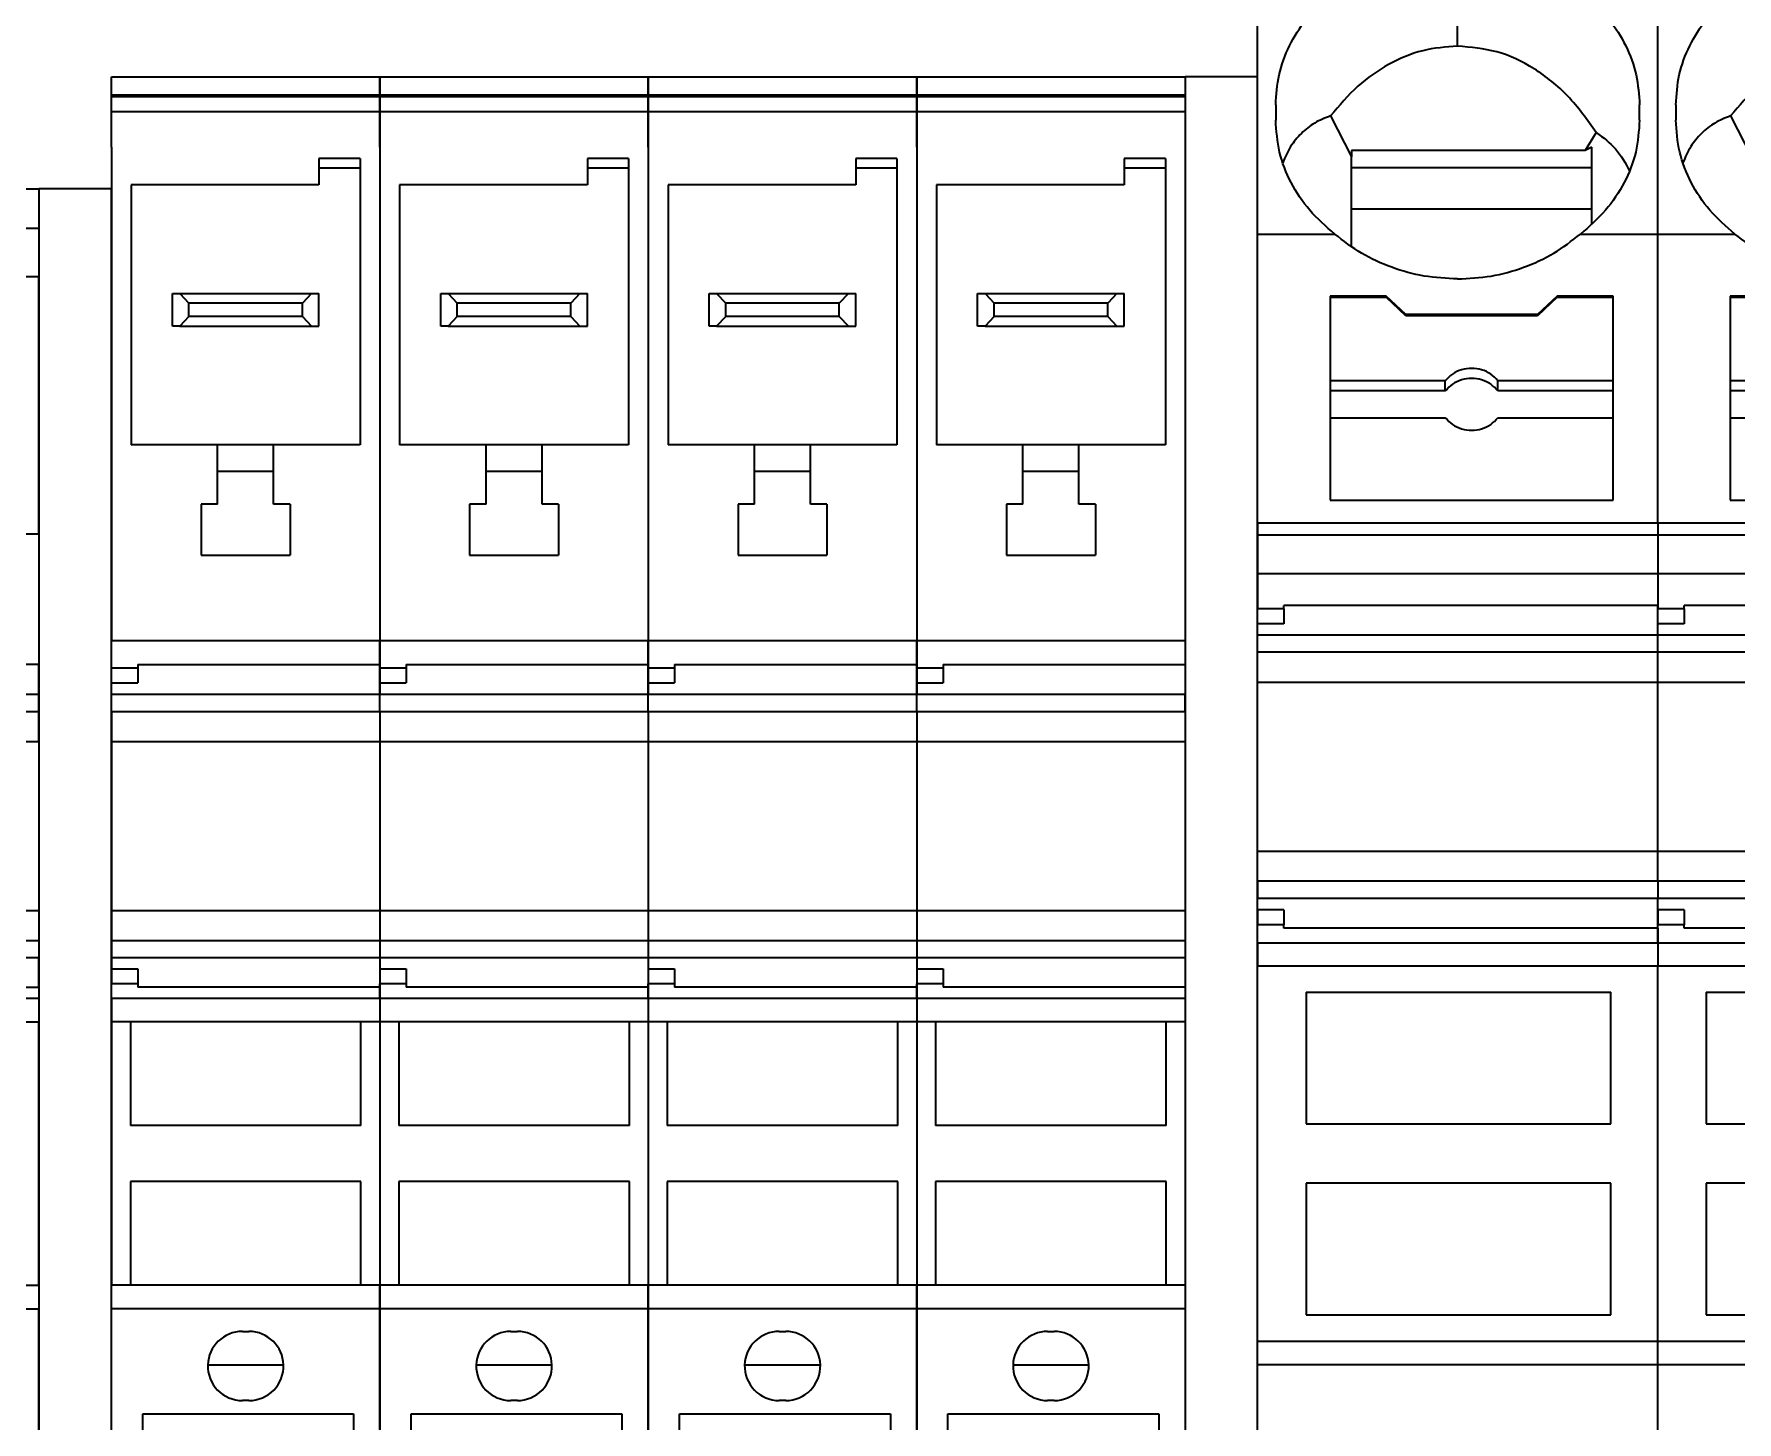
# Model space of a CAD drawing. Header units: millimetres. Extents: x 7 to 587, y 2 to 418.
# Drawn here: x 402.2 to 453.9, y 227.1 to 269.3 of the extents above; entities that cross this region are included whole.
import ezdxf

# ---------------------------------------------------------------- set-up
doc = ezdxf.new("R2010")
doc.units = ezdxf.units.MM
doc.layers.add('GR1_01', color=7, linetype='Continuous')

# ---------------------------------------------------------------- blocks, each defined once
blk = doc.blocks.new('BLKF088')
at = {"layer": 'GR1_01', "color": 3, "linetype": 'Continuous', "lineweight": 35}
for p, q in [((397.15, 263.4), (397.15, 264.6)), ((397.15, 264.6), (402.3, 264.6)), ((402.3, 264.6), (402.3, 263.4)), ((397.15, 263.4), (397.15, 250.049)), ((397.15, 263.4), (402.3, 263.4)), ((402.3, 263.4), (402.3, 261.925)), ((397.75, 261.925), (397.75, 254.125)), ((402.3, 261.925), (397.75, 261.925)), ((402.3, 254.125), (402.3, 261.925)), ((398.845, 258.425), (398.845, 257.625)), ((399.034, 258.425), (398.845, 258.425)), ((399.345, 258.175), (399.034, 258.425)), ((401.056, 258.425), (399.034, 258.425)), ((399.345, 258.175), (399.345, 257.875)), ((400.745, 258.175), (399.345, 258.175)), ((401.056, 258.425), (400.745, 258.175)), ((400.745, 257.875), (400.745, 258.175)), ((401.245, 258.425), (401.056, 258.425)), ((401.245, 257.625), (401.245, 258.425)), ((398.845, 257.625), (399.034, 257.625)), ((399.034, 257.625), (399.345, 257.875)), ((399.034, 257.625), (401.056, 257.625)), ((399.345, 257.875), (400.745, 257.875)), ((400.745, 257.875), (401.056, 257.625)), ((401.056, 257.625), (401.245, 257.625)), ((399.15, 254.125), (397.75, 254.125)), ((399.15, 253.325), (399.15, 254.125)), ((400.85, 253.325), (400.85, 254.125)), ((400.85, 254.125), (402.3, 254.125)), ((402.3, 254.125), (402.3, 250.15)), ((399.15, 252.325), (399.15, 253.325)), ((399.15, 253.325), (400.85, 253.325)), ((400.85, 252.325), (400.85, 253.325)), ((398.65, 250.775), (398.65, 252.325)), ((399.15, 252.325), (398.65, 252.325)), ((401.35, 252.325), (400.85, 252.325)), ((401.35, 252.325), (401.35, 250.775)), ((401.35, 250.775), (398.65, 250.775)), ((397.15, 250.049), (397.95, 250.049)), ((397.15, 249.593), (397.15, 250.049)), ((397.95, 250.15), (397.95, 250.049)), ((402.3, 250.15), (397.95, 250.15)), ((397.95, 250.049), (397.95, 249.593)), ((402.3, 249.24), (402.3, 250.15)), ((397.15, 249.593), (397.95, 249.593)), ((397.15, 249.24), (397.15, 249.593)), ((397.15, 248.728), (397.15, 249.24)), ((402.3, 249.24), (397.15, 249.24)), ((402.3, 248.728), (402.3, 249.24)), ((397.15, 247.816), (397.15, 248.728)), ((397.15, 248.728), (402.3, 248.728)), ((402.3, 247.816), (402.3, 248.728)), ((397.15, 247.816), (397.15, 242.684)), ((397.15, 247.816), (402.3, 247.816)), ((402.3, 247.816), (402.3, 242.684)), ((397.15, 242.684), (397.15, 242.075)), ((397.15, 242.684), (402.3, 242.684)), ((402.3, 242.684), (402.3, 241.772)), ((397.15, 242.075), (397.15, 241.772)), ((397.15, 241.772), (397.15, 241.26)), ((397.15, 241.772), (402.3, 241.772)), ((402.3, 241.772), (402.3, 241.26)), ((397.15, 240.907), (397.15, 241.26)), ((397.15, 241.26), (402.3, 241.26)), ((402.3, 240.35), (402.3, 241.26)), ((397.15, 240.907), (397.15, 240.451)), ((397.15, 240.907), (397.95, 240.907)), ((397.15, 240.451), (397.95, 240.451)), ((397.15, 240.451), (397.15, 240.018)), ((397.95, 240.907), (397.95, 240.451)), ((397.95, 240.451), (397.95, 240.35)), ((397.15, 240.018), (402.3, 240.018)), ((397.15, 240.018), (397.15, 239.3)), ((397.95, 240.35), (402.3, 240.35)), ((402.3, 240.35), (402.3, 240.018)), ((402.3, 240.018), (402.3, 239.3)), ((397.15, 231.3), (397.15, 239.3)), ((397.15, 239.3), (397.8, 239.3)), ((397.8, 239.3), (397.8, 236.15)), ((397.8, 239.3), (401.725, 239.3)), ((401.725, 236.15), (401.725, 239.3)), ((401.725, 239.3), (402.3, 239.3)), ((402.3, 231.3), (402.3, 239.3)), ((397.8, 236.15), (401.725, 236.15)), ((397.8, 234.45), (397.8, 231.3)), ((401.725, 234.45), (397.8, 234.45)), ((401.725, 231.3), (401.725, 234.45)), ((397.15, 231.3), (397.8, 231.3)), ((397.15, 231.3), (397.15, 230.582)), ((397.8, 231.3), (401.725, 231.3)), ((401.725, 231.3), (402.3, 231.3)), ((402.3, 231.3), (402.3, 230.582)), ((397.15, 205.456), (397.15, 230.582)), ((397.15, 230.582), (402.3, 230.582)), ((402.3, 222.9), (402.3, 230.582)), ((398.413, 229.48), (401.187, 229.48)), ((398.8, 228.65), (397.9, 228.65)), ((397.9, 228.65), (397.9, 227.05)), ((399.2, 228.25), (398.8, 228.65)), ((400.8, 228.65), (400.4, 228.25)), ((401.7, 228.65), (400.8, 228.65)), ((401.7, 227.05), (401.7, 228.65)), ((400.4, 228.25), (399.2, 228.25)), ((397.9, 227.05), (398.883, 227.05)), ((397.9, 227.05), (397.9, 226.25)), ((400.717, 227.05), (401.7, 227.05)), ((401.7, 226.25), (401.7, 227.05)), ((398.883, 226.25), (397.9, 226.25)), ((397.9, 226.25), (397.9, 224.85)), ((401.7, 226.25), (400.717, 226.25)), ((401.7, 224.85), (401.7, 226.25)), ((397.9, 224.85), (401.7, 224.85)), ((402.082, 222.9), (402.3, 222.9)), ((402.3, 222.9), (402.3, 221.9)), ((397.5, 221.3), (397.5, 221.9)), ((398.3, 221.9), (397.5, 221.9)), ((398.3, 222), (398.3, 221.9)), ((398.3, 220.55), (398.3, 221.9)), ((401.3, 222), (401.3, 221.9)), ((401.3, 221.9), (402.3, 221.9)), ((401.3, 220.55), (401.3, 221.9)), ((402.3, 221.3), (402.3, 221.9)), ((402.3, 220.3), (402.3, 221.3)), ((398.3, 220.55), (401.3, 220.55)), ((398.3, 220.3), (398.3, 220.55)), ((398.3, 220.3), (401.3, 220.3)), ((398.3, 220.15), (398.3, 220.3)), ((401.3, 220.3), (401.3, 220.55)), ((401.3, 220.15), (401.3, 220.3)), ((402.082, 220.3), (402.3, 220.3)), ((402.3, 212.7), (402.3, 220.3)), ((398.3, 219.7), (398.3, 220.15)), ((398.3, 220.15), (401.3, 220.15)), ((401.3, 219.9), (401.3, 220.15)), ((401.3, 219.9), (401.597, 219.603)), ((398.203, 219.603), (398.3, 219.7)), ((398.8, 218.45), (397.9, 218.45)), ((397.9, 218.45), (397.9, 216.85)), ((399.2, 218.05), (398.8, 218.45)), ((400.8, 218.45), (400.4, 218.05)), ((401.7, 218.45), (400.8, 218.45)), ((401.7, 216.85), (401.7, 218.45)), ((400.4, 218.05), (399.2, 218.05)), ((397.9, 216.85), (397.9, 216.05)), ((397.9, 216.85), (398.883, 216.85)), ((400.717, 216.85), (401.7, 216.85)), ((401.7, 216.05), (401.7, 216.85)), ((397.9, 216.05), (397.9, 214.65)), ((398.883, 216.05), (397.9, 216.05)), ((401.7, 216.05), (400.717, 216.05)), ((401.7, 214.65), (401.7, 216.05)), ((397.9, 214.65), (401.7, 214.65)), ((402.082, 212.7), (402.3, 212.7)), ((402.3, 212.7), (402.3, 211.7)), ((398.3, 211.7), (397.5, 211.7)), ((397.5, 211.1), (397.5, 211.7)), ((398.3, 211.8), (398.3, 211.7)), ((398.3, 210.35), (398.3, 211.7)), ((401.3, 211.8), (401.3, 211.7)), ((401.3, 211.7), (402.3, 211.7)), ((401.3, 210.35), (401.3, 211.7)), ((402.3, 211.1), (402.3, 211.7)), ((402.3, 210.1), (402.3, 211.1)), ((398.3, 210.1), (398.3, 210.35)), ((398.3, 210.35), (401.3, 210.35)), ((398.3, 210.1), (401.3, 210.1)), ((398.3, 209.95), (398.3, 210.1)), ((398.3, 209.95), (401.3, 209.95)), ((398.3, 209.5), (398.3, 209.95)), ((401.3, 210.1), (401.3, 210.35)), ((401.3, 209.95), (401.3, 210.1)), ((401.3, 209.7), (401.3, 209.95)), ((402.3, 210.1), (402.082, 210.1)), ((402.3, 208.3), (402.3, 210.1)), ((398.203, 209.403), (398.3, 209.5)), ((401.3, 209.7), (401.597, 209.403)), ((402.3, 208.3), (402.3, 205.456)), ((397.15, 205.287), (397.15, 205.456)), ((397.15, 205.456), (402.3, 205.456)), ((397.15, 205.287), (402.3, 205.287)), ((397.15, 204.748), (397.15, 205.287)), ((402.3, 205.287), (402.3, 205.456)), ((402.3, 204.748), (402.3, 205.287)), ((397.15, 204.2), (397.15, 204.748)), ((397.15, 204.748), (402.3, 204.748)), ((402.3, 204.2), (402.3, 204.748)), ((397.15, 204.2), (402.3, 204.2))]:
    blk.add_line(p, q, dxfattribs=at)
for centre, radius, start, end in [((398.75, 229.85), 0.5, 95.4406, 224.9997), ((400.85, 229.85), 0.5, 315, 84.5597), ((399.8, 226.65), 1, 23.5782, 156.4218), ((399.8, 226.65), 1, 203.5782, 336.4218), ((399.9, 221.9), 2.4, 24.6243, 180), ((399.3, 222), 1, 90, 180), ((400.3, 222), 1, 0, 90), ((399.9, 221.9), 2.4, 0, 24.6243), ((399.9, 221.3), 2.4, 180, 202.5819), ((399.9, 221.3), 2.4, 335.3757, 0), ((399.9, 221.3), 2.4, 202.5819, 225), ((399.9, 221.3), 2.4, 315, 335.3757), ((399.9, 221.3), 2.4, 225, 315), ((399.8, 216.45), 1, 23.5782, 156.4218), ((399.8, 216.45), 1, 203.5782, 336.4218), ((399.9, 211.7), 2.4, 24.6243, 180), ((399.3, 211.8), 1, 90, 180), ((400.3, 211.8), 1, 0, 90), ((399.9, 211.7), 2.4, 0, 24.6243), ((399.9, 211.1), 2.4, 180, 225), ((399.9, 211.1), 2.4, 335.3757, 0), ((399.9, 211.1), 2.4, 315, 335.3757), ((399.9, 211.1), 2.4, 225, 315)]:
    blk.add_arc(centre, radius, start, end, dxfattribs=at)
for points in [[(399.8, 230.452), (399.709, 230.444), (399.526, 230.426), (399.251, 230.4), (398.977, 230.374), (398.794, 230.356), (398.703, 230.348)], [(400.897, 230.348), (400.806, 230.356), (400.623, 230.374), (400.349, 230.4), (400.074, 230.426), (399.891, 230.444), (399.8, 230.452)], [(401.204, 229.496), (401.201, 229.494), (401.195, 229.488), (401.19, 229.483), (401.187, 229.48)], [(400.257, 228.55), (400.181, 228.55), (400.029, 228.55), (399.8, 228.55), (399.571, 228.55), (399.419, 228.55), (399.343, 228.55)]]:
    blk.add_open_spline(points, degree=3, dxfattribs=at)
for points, knots in [([(398.396, 229.496), (398.399, 229.494), (398.405, 229.488), (398.41, 229.483), (398.413, 229.48)], [0, 0, 0, 0, 0.01158126, 0.02316252, 0.02316252, 0.02316252, 0.02316252]), ([(398.413, 229.48), (398.489, 229.404), (398.641, 229.252), (398.872, 229.02), (399.106, 228.787), (399.264, 228.629), (399.343, 228.55)], [0, 0, 0, 0, 0.323038, 0.646076, 0.980696, 1.315315, 1.315315, 1.315315, 1.315315]), ([(401.187, 229.48), (401.111, 229.404), (400.959, 229.252), (400.728, 229.02), (400.494, 228.787), (400.336, 228.629), (400.257, 228.55)], [0, 0, 0, 0, 0.323038, 0.646076, 0.980696, 1.315315, 1.315315, 1.315315, 1.315315]), ([(399.3, 223), (399.34, 223), (399.415, 223), (399.53, 223), (399.649, 223), (399.779, 223), (399.913, 223), (400.047, 223), (400.176, 223), (400.259, 223), (400.3, 223)], [0, 0, 0, 0, 0.120263, 0.223255, 0.346586, 0.477449, 0.613456, 0.74891, 0.878338, 1, 1, 1, 1]), ([(399.3, 212.8), (399.342, 212.8), (399.417, 212.8), (399.532, 212.8), (399.649, 212.8), (399.779, 212.8), (399.913, 212.8), (400.047, 212.8), (400.176, 212.8), (400.259, 212.8), (400.3, 212.8)], [0, 0, 0, 0, 0.127458, 0.223255, 0.346586, 0.477449, 0.613456, 0.74891, 0.878338, 1, 1, 1, 1])]:
    blk.add_open_spline(points, degree=3, knots=knots, dxfattribs=at)
blk = doc.blocks.new('BLKF087')
at = {"layer": 'GR1_01', "color": 3, "linetype": 'Continuous', "lineweight": 35}
blk.add_blockref('BLKF088', (0, 0), dxfattribs=at)
blk = doc.blocks.new('BLKF093')
at = {"layer": 'GR1_01', "color": 3, "linetype": 'Continuous', "lineweight": 35}
for p, q in [((404.5, 264.6), (402.3, 264.6)), ((402.3, 264.6), (402.3, 204.2)), ((404.5, 204.2), (404.5, 264.6))]:
    blk.add_line(p, q, dxfattribs=at)
blk = doc.blocks.new('BLKF118')
at = {"layer": 'GR1_01', "color": 3, "linetype": 'Continuous', "lineweight": 35}
for p, q in [((439.3, 268), (437.1, 268)), ((437.1, 268), (437.1, 210.275)), ((439.3, 210.275), (439.3, 268))]:
    blk.add_line(p, q, dxfattribs=at)
blk = doc.blocks.new('BLKF148')
at = {"layer": 'GR1_01', "color": 3, "linetype": 'Continuous', "lineweight": 35}
for p, q in [((428.95, 267.458), (428.95, 268)), ((428.95, 268), (437.1, 268)), ((437.1, 268), (437.1, 267.458)), ((428.95, 267.455), (428.95, 267.458)), ((428.95, 267.458), (437.1, 267.458)), ((428.95, 267.455), (437.1, 267.455)), ((428.95, 267.447), (428.95, 267.455)), ((428.95, 267.405), (428.95, 267.447)), ((428.95, 266.948), (428.95, 267.405)), ((428.95, 267.405), (437.1, 267.405)), ((437.1, 267.458), (437.1, 267.455)), ((437.1, 267.455), (437.1, 267.405)), ((437.1, 267.405), (437.1, 266.948)), ((428.95, 266.125), (428.95, 266.948)), ((428.95, 266.948), (437.1, 266.948)), ((437.1, 266.948), (437.1, 250.875)), ((428.95, 265.864), (428.95, 266.125)), ((428.95, 265.864), (428.95, 257.5)), ((436.5, 265.525), (435.25, 265.525)), ((435.25, 265.525), (435.25, 265.225)), ((436.5, 265.525), (436.5, 265.225)), ((436.5, 265.225), (435.25, 265.225)), ((435.25, 265.225), (435.25, 264.725)), ((436.5, 265.225), (436.5, 256.825)), ((435.25, 264.725), (429.55, 264.725)), ((429.55, 264.725), (429.55, 256.825)), ((430.8, 261.425), (431.025, 261.425)), ((430.8, 260.425), (430.8, 261.425)), ((431.025, 261.425), (435.025, 261.425)), ((431.025, 261.425), (431.3, 261.125)), ((431.3, 260.725), (431.3, 261.125)), ((434.75, 261.125), (431.3, 261.125)), ((435.025, 261.425), (434.75, 261.125)), ((434.75, 260.725), (434.75, 261.125)), ((435.025, 261.425), (435.25, 261.425)), ((435.25, 260.425), (435.25, 261.425)), ((431.3, 260.725), (431.025, 260.425)), ((434.75, 260.725), (431.3, 260.725)), ((434.75, 260.725), (435.025, 260.425)), ((431.025, 260.425), (430.8, 260.425)), ((431.025, 260.425), (435.025, 260.425)), ((435.025, 260.425), (435.25, 260.425)), ((428.95, 257.5), (428.95, 256.2)), ((432.175, 256.825), (429.55, 256.825)), ((432.175, 256.025), (432.175, 256.825)), ((433.875, 256.825), (432.175, 256.825)), ((433.875, 256.025), (433.875, 256.825)), ((436.5, 256.825), (433.875, 256.825)), ((428.95, 256.2), (428.95, 250.875)), ((432.175, 256.025), (433.875, 256.025)), ((432.175, 255.025), (432.175, 256.025)), ((433.875, 255.025), (433.875, 256.025)), ((432.175, 255.025), (431.675, 255.025)), ((431.675, 255.025), (431.675, 253.475)), ((434.375, 255.025), (433.875, 255.025)), ((434.375, 255.025), (434.375, 253.475)), ((431.675, 253.475), (434.375, 253.475)), ((428.95, 250.049), (428.95, 250.875)), ((437.1, 250.875), (428.95, 250.875)), ((437.1, 250.875), (437.1, 250.15)), ((428.95, 250.049), (429.75, 250.049)), ((428.95, 249.593), (428.95, 250.049)), ((429.75, 250.15), (429.75, 250.049)), ((429.75, 250.15), (437.1, 250.15)), ((429.75, 250.049), (429.75, 249.593)), ((437.1, 250.15), (437.1, 249.24)), ((428.95, 249.24), (428.95, 249.593)), ((428.95, 249.593), (429.75, 249.593)), ((428.95, 248.728), (428.95, 249.24)), ((437.1, 249.24), (428.95, 249.24)), ((437.1, 248.728), (437.1, 249.24)), ((428.95, 248.728), (428.95, 247.816)), ((428.95, 248.728), (437.1, 248.728)), ((437.1, 248.728), (437.1, 247.816)), ((428.95, 247.816), (428.95, 242.684)), ((428.95, 247.816), (437.1, 247.816)), ((437.1, 247.816), (437.1, 242.684)), ((428.95, 242.684), (428.95, 242.075)), ((428.95, 242.684), (437.1, 242.684)), ((437.1, 242.684), (437.1, 241.772)), ((428.95, 242.075), (428.95, 241.772)), ((428.95, 241.772), (428.95, 241.26)), ((428.95, 241.772), (437.1, 241.772)), ((437.1, 241.772), (437.1, 241.26)), ((428.95, 241.26), (428.95, 240.907)), ((428.95, 241.26), (437.1, 241.26)), ((437.1, 241.26), (437.1, 240.35)), ((428.95, 240.907), (429.75, 240.907)), ((428.95, 240.907), (428.95, 240.451)), ((429.75, 240.451), (428.95, 240.451)), ((428.95, 240.018), (428.95, 240.451)), ((429.75, 240.907), (429.75, 240.451)), ((429.75, 240.451), (429.75, 240.35)), ((428.95, 240.018), (437.1, 240.018)), ((428.95, 240.018), (428.95, 239.3)), ((437.1, 240.35), (429.75, 240.35)), ((437.1, 240.35), (437.1, 240.018)), ((437.1, 240.018), (437.1, 239.3)), ((429.525, 239.3), (428.95, 239.3)), ((428.95, 239.3), (428.95, 231.3)), ((436.525, 239.3), (429.525, 239.3)), ((429.525, 239.3), (429.525, 236.15)), ((436.525, 236.15), (436.525, 239.3)), ((437.1, 239.3), (436.525, 239.3)), ((437.1, 239.3), (437.1, 231.3)), ((436.525, 236.15), (429.525, 236.15)), ((436.525, 234.45), (429.525, 234.45)), ((429.525, 234.45), (429.525, 231.3)), ((436.525, 231.3), (436.525, 234.45)), ((429.525, 231.3), (428.95, 231.3)), ((428.95, 230.582), (428.95, 231.3)), ((436.525, 231.3), (429.525, 231.3)), ((437.1, 231.3), (436.525, 231.3)), ((437.1, 231.3), (437.1, 230.582)), ((437.1, 230.582), (428.95, 230.582)), ((428.95, 225.952), (428.95, 230.582)), ((437.1, 230.582), (437.1, 225.952)), ((432.925, 229.9), (433.125, 229.9)), ((431.875, 228.881), (434.175, 228.881)), ((433.125, 227.8), (432.925, 227.8)), ((429.9, 227.4), (436.3, 227.4)), ((429.9, 225.2), (429.9, 227.4)), ((436.3, 227.4), (436.3, 225.2))]:
    blk.add_line(p, q, dxfattribs=at)
for centre, start, end in [((432.925, 228.85), 90, 178.284), ((433.125, 228.85), 1.716, 90), ((432.925, 228.85), 178.284, 270), ((433.125, 228.85), 270, 1.716)]:
    blk.add_arc(centre, 1.05, start, end, dxfattribs=at)
blk = doc.blocks.new('BLKF149')
at = {"layer": 'GR1_01', "color": 3, "linetype": 'Continuous', "lineweight": 35}
for p, q in [((420.8, 267.458), (420.8, 268)), ((420.8, 268), (428.95, 268)), ((428.95, 268), (428.95, 267.458)), ((420.8, 267.455), (420.8, 267.458)), ((420.8, 267.458), (428.95, 267.458)), ((420.8, 267.455), (428.95, 267.455)), ((420.8, 267.447), (420.8, 267.455)), ((420.8, 267.405), (420.8, 267.447)), ((420.8, 266.948), (420.8, 267.405)), ((420.8, 267.405), (428.95, 267.405)), ((428.95, 267.458), (428.95, 267.455)), ((428.95, 267.455), (428.95, 267.405)), ((428.95, 267.405), (428.95, 266.948)), ((420.8, 266.125), (420.8, 266.948)), ((420.8, 266.948), (428.95, 266.948)), ((428.95, 266.948), (428.95, 250.875)), ((420.8, 265.864), (420.8, 266.125)), ((420.8, 265.864), (420.8, 257.5)), ((428.35, 265.525), (427.1, 265.525)), ((427.1, 265.525), (427.1, 265.225)), ((428.35, 265.525), (428.35, 265.225)), ((428.35, 265.225), (427.1, 265.225)), ((427.1, 265.225), (427.1, 264.725)), ((428.35, 265.225), (428.35, 256.825)), ((427.1, 264.725), (421.4, 264.725)), ((421.4, 264.725), (421.4, 256.825)), ((422.65, 261.425), (422.875, 261.425)), ((422.65, 260.425), (422.65, 261.425)), ((422.875, 261.425), (426.875, 261.425)), ((422.875, 261.425), (423.15, 261.125)), ((423.15, 260.725), (423.15, 261.125)), ((426.6, 261.125), (423.15, 261.125)), ((426.875, 261.425), (426.6, 261.125)), ((426.6, 260.725), (426.6, 261.125)), ((426.875, 261.425), (427.1, 261.425)), ((427.1, 260.425), (427.1, 261.425)), ((423.15, 260.725), (422.875, 260.425)), ((426.6, 260.725), (423.15, 260.725)), ((426.6, 260.725), (426.875, 260.425)), ((422.875, 260.425), (422.65, 260.425)), ((422.875, 260.425), (426.875, 260.425)), ((426.875, 260.425), (427.1, 260.425)), ((420.8, 257.5), (420.8, 256.2)), ((424.025, 256.825), (421.4, 256.825)), ((424.025, 256.025), (424.025, 256.825)), ((425.725, 256.825), (424.025, 256.825)), ((425.725, 256.025), (425.725, 256.825)), ((428.35, 256.825), (425.725, 256.825)), ((420.8, 256.2), (420.8, 250.875)), ((424.025, 256.025), (425.725, 256.025)), ((424.025, 255.025), (424.025, 256.025)), ((425.725, 255.025), (425.725, 256.025)), ((424.025, 255.025), (423.525, 255.025)), ((423.525, 255.025), (423.525, 253.475)), ((426.225, 255.025), (425.725, 255.025)), ((426.225, 255.025), (426.225, 253.475)), ((423.525, 253.475), (426.225, 253.475)), ((420.8, 250.049), (420.8, 250.875)), ((428.95, 250.875), (420.8, 250.875)), ((428.95, 250.875), (428.95, 250.15)), ((420.8, 250.049), (421.6, 250.049)), ((420.8, 249.593), (420.8, 250.049)), ((421.6, 250.15), (421.6, 250.049)), ((421.6, 250.15), (428.95, 250.15)), ((421.6, 250.049), (421.6, 249.593)), ((428.95, 250.15), (428.95, 249.24)), ((420.8, 249.24), (420.8, 249.593)), ((420.8, 249.593), (421.6, 249.593)), ((420.8, 248.728), (420.8, 249.24)), ((428.95, 249.24), (420.8, 249.24)), ((428.95, 248.728), (428.95, 249.24)), ((420.8, 248.728), (420.8, 247.816)), ((420.8, 248.728), (428.95, 248.728)), ((428.95, 248.728), (428.95, 247.816)), ((420.8, 247.816), (420.8, 242.684)), ((420.8, 247.816), (428.95, 247.816)), ((428.95, 247.816), (428.95, 242.684)), ((420.8, 242.684), (420.8, 242.075)), ((420.8, 242.684), (428.95, 242.684)), ((428.95, 242.684), (428.95, 241.772)), ((420.8, 242.075), (420.8, 241.772)), ((420.8, 241.772), (420.8, 241.26)), ((420.8, 241.772), (428.95, 241.772)), ((428.95, 241.772), (428.95, 241.26)), ((420.8, 241.26), (420.8, 240.907)), ((420.8, 241.26), (428.95, 241.26)), ((428.95, 241.26), (428.95, 240.35)), ((420.8, 240.907), (421.6, 240.907)), ((420.8, 240.907), (420.8, 240.451)), ((421.6, 240.451), (420.8, 240.451)), ((420.8, 240.018), (420.8, 240.451)), ((421.6, 240.907), (421.6, 240.451)), ((421.6, 240.451), (421.6, 240.35)), ((420.8, 240.018), (428.95, 240.018)), ((420.8, 240.018), (420.8, 239.3)), ((428.95, 240.35), (421.6, 240.35)), ((428.95, 240.35), (428.95, 240.018)), ((428.95, 240.018), (428.95, 239.3)), ((421.375, 239.3), (420.8, 239.3)), ((420.8, 239.3), (420.8, 231.3)), ((428.375, 239.3), (421.375, 239.3)), ((421.375, 239.3), (421.375, 236.15)), ((428.375, 236.15), (428.375, 239.3)), ((428.95, 239.3), (428.375, 239.3)), ((428.95, 239.3), (428.95, 231.3)), ((428.375, 236.15), (421.375, 236.15)), ((428.375, 234.45), (421.375, 234.45)), ((421.375, 234.45), (421.375, 231.3)), ((428.375, 231.3), (428.375, 234.45)), ((421.375, 231.3), (420.8, 231.3)), ((420.8, 230.582), (420.8, 231.3)), ((428.375, 231.3), (421.375, 231.3)), ((428.95, 231.3), (428.375, 231.3)), ((428.95, 231.3), (428.95, 230.582)), ((428.95, 230.582), (420.8, 230.582)), ((420.8, 225.952), (420.8, 230.582)), ((428.95, 230.582), (428.95, 225.952)), ((424.775, 229.9), (424.975, 229.9)), ((423.725, 228.881), (426.025, 228.881)), ((424.975, 227.8), (424.775, 227.8)), ((421.75, 227.4), (428.15, 227.4)), ((421.75, 225.2), (421.75, 227.4)), ((428.15, 227.4), (428.15, 225.2))]:
    blk.add_line(p, q, dxfattribs=at)
for centre, start, end in [((424.775, 228.85), 90, 178.284), ((424.975, 228.85), 1.716, 90), ((424.775, 228.85), 178.284, 270), ((424.975, 228.85), 270, 1.716)]:
    blk.add_arc(centre, 1.05, start, end, dxfattribs=at)
blk = doc.blocks.new('BLKF150')
at = {"layer": 'GR1_01', "color": 3, "linetype": 'Continuous', "lineweight": 35}
for p, q in [((412.65, 267.458), (412.65, 268)), ((412.65, 268), (420.8, 268)), ((420.8, 268), (420.8, 267.458)), ((412.65, 267.455), (412.65, 267.458)), ((412.65, 267.458), (420.8, 267.458)), ((412.65, 267.455), (420.8, 267.455)), ((412.65, 267.447), (412.65, 267.455)), ((412.65, 267.405), (412.65, 267.447)), ((412.65, 266.948), (412.65, 267.405)), ((412.65, 267.405), (420.8, 267.405)), ((420.8, 267.458), (420.8, 267.455)), ((420.8, 267.455), (420.8, 267.405)), ((420.8, 267.405), (420.8, 266.948)), ((412.65, 266.125), (412.65, 266.948)), ((412.65, 266.948), (420.8, 266.948)), ((420.8, 266.948), (420.8, 250.875)), ((412.65, 265.864), (412.65, 266.125)), ((412.65, 265.864), (412.65, 257.5)), ((420.2, 265.525), (418.95, 265.525)), ((418.95, 265.525), (418.95, 265.225)), ((420.2, 265.525), (420.2, 265.225)), ((420.2, 265.225), (418.95, 265.225)), ((418.95, 265.225), (418.95, 264.725)), ((420.2, 265.225), (420.2, 256.825)), ((418.95, 264.725), (413.25, 264.725)), ((413.25, 264.725), (413.25, 256.825)), ((414.5, 261.425), (414.725, 261.425)), ((414.5, 260.425), (414.5, 261.425)), ((414.725, 261.425), (418.725, 261.425)), ((414.725, 261.425), (415, 261.125)), ((415, 260.725), (415, 261.125)), ((418.45, 261.125), (415, 261.125)), ((418.725, 261.425), (418.45, 261.125)), ((418.45, 260.725), (418.45, 261.125)), ((418.725, 261.425), (418.95, 261.425)), ((418.95, 260.425), (418.95, 261.425)), ((415, 260.725), (414.725, 260.425)), ((418.45, 260.725), (415, 260.725)), ((418.45, 260.725), (418.725, 260.425)), ((414.725, 260.425), (414.5, 260.425)), ((414.725, 260.425), (418.725, 260.425)), ((418.725, 260.425), (418.95, 260.425)), ((412.65, 257.5), (412.65, 256.2)), ((415.875, 256.825), (413.25, 256.825)), ((415.875, 256.025), (415.875, 256.825)), ((417.575, 256.825), (415.875, 256.825)), ((417.575, 256.025), (417.575, 256.825)), ((420.2, 256.825), (417.575, 256.825)), ((412.65, 256.2), (412.65, 250.875)), ((415.875, 256.025), (417.575, 256.025)), ((415.875, 255.025), (415.875, 256.025)), ((417.575, 255.025), (417.575, 256.025)), ((415.875, 255.025), (415.375, 255.025)), ((415.375, 255.025), (415.375, 253.475)), ((418.075, 255.025), (417.575, 255.025)), ((418.075, 255.025), (418.075, 253.475)), ((415.375, 253.475), (418.075, 253.475)), ((412.65, 250.049), (412.65, 250.875)), ((420.8, 250.875), (412.65, 250.875)), ((420.8, 250.875), (420.8, 250.15)), ((412.65, 250.049), (413.45, 250.049)), ((412.65, 249.593), (412.65, 250.049)), ((413.45, 250.15), (413.45, 250.049)), ((413.45, 250.15), (420.8, 250.15)), ((413.45, 250.049), (413.45, 249.593)), ((420.8, 250.15), (420.8, 249.24)), ((412.65, 249.24), (412.65, 249.593)), ((412.65, 249.593), (413.45, 249.593)), ((412.65, 248.728), (412.65, 249.24)), ((420.8, 249.24), (412.65, 249.24)), ((420.8, 248.728), (420.8, 249.24)), ((412.65, 248.728), (412.65, 247.816)), ((412.65, 248.728), (420.8, 248.728)), ((420.8, 248.728), (420.8, 247.816)), ((412.65, 247.816), (412.65, 242.684)), ((412.65, 247.816), (420.8, 247.816)), ((420.8, 247.816), (420.8, 242.684)), ((412.65, 242.684), (412.65, 242.075)), ((412.65, 242.684), (420.8, 242.684)), ((420.8, 242.684), (420.8, 241.772)), ((412.65, 242.075), (412.65, 241.772)), ((412.65, 241.772), (412.65, 241.26)), ((412.65, 241.772), (420.8, 241.772)), ((420.8, 241.772), (420.8, 241.26)), ((412.65, 241.26), (412.65, 240.907)), ((412.65, 241.26), (420.8, 241.26)), ((420.8, 241.26), (420.8, 240.35)), ((412.65, 240.907), (413.45, 240.907)), ((412.65, 240.907), (412.65, 240.451)), ((413.45, 240.451), (412.65, 240.451)), ((412.65, 240.018), (412.65, 240.451)), ((413.45, 240.907), (413.45, 240.451)), ((413.45, 240.451), (413.45, 240.35)), ((412.65, 240.018), (420.8, 240.018)), ((412.65, 240.018), (412.65, 239.3)), ((420.8, 240.35), (413.45, 240.35)), ((420.8, 240.35), (420.8, 240.018)), ((420.8, 240.018), (420.8, 239.3)), ((413.225, 239.3), (412.65, 239.3)), ((412.65, 239.3), (412.65, 231.3)), ((420.225, 239.3), (413.225, 239.3)), ((413.225, 239.3), (413.225, 236.15)), ((420.225, 236.15), (420.225, 239.3)), ((420.8, 239.3), (420.225, 239.3)), ((420.8, 239.3), (420.8, 231.3)), ((420.225, 236.15), (413.225, 236.15)), ((420.225, 234.45), (413.225, 234.45)), ((413.225, 234.45), (413.225, 231.3)), ((420.225, 231.3), (420.225, 234.45)), ((413.225, 231.3), (412.65, 231.3)), ((412.65, 230.582), (412.65, 231.3)), ((420.225, 231.3), (413.225, 231.3)), ((420.8, 231.3), (420.225, 231.3)), ((420.8, 231.3), (420.8, 230.582)), ((420.8, 230.582), (412.65, 230.582)), ((412.65, 225.952), (412.65, 230.582)), ((420.8, 230.582), (420.8, 225.952)), ((416.625, 229.9), (416.825, 229.9)), ((415.575, 228.881), (417.875, 228.881)), ((416.825, 227.8), (416.625, 227.8)), ((413.6, 227.4), (420, 227.4)), ((413.6, 225.2), (413.6, 227.4)), ((420, 227.4), (420, 225.2))]:
    blk.add_line(p, q, dxfattribs=at)
for centre, start, end in [((416.625, 228.85), 90, 178.284), ((416.825, 228.85), 1.716, 90), ((416.625, 228.85), 178.284, 270), ((416.825, 228.85), 270, 1.716)]:
    blk.add_arc(centre, 1.05, start, end, dxfattribs=at)
blk = doc.blocks.new('BLKF151')
at = {"layer": 'GR1_01', "color": 3, "linetype": 'Continuous', "lineweight": 35}
for p, q in [((404.5, 267.458), (404.5, 268)), ((404.5, 268), (412.65, 268)), ((412.65, 268), (412.65, 267.458)), ((404.5, 267.455), (404.5, 267.458)), ((404.5, 267.458), (412.65, 267.458)), ((404.5, 267.455), (412.65, 267.455)), ((404.5, 267.447), (404.5, 267.455)), ((404.5, 267.405), (404.5, 267.447)), ((404.5, 266.948), (404.5, 267.405)), ((404.5, 267.405), (412.65, 267.405)), ((412.65, 267.458), (412.65, 267.455)), ((412.65, 267.455), (412.65, 267.405)), ((412.65, 267.405), (412.65, 266.948)), ((404.5, 266.125), (404.5, 266.948)), ((404.5, 266.948), (412.65, 266.948)), ((412.65, 266.948), (412.65, 250.875)), ((404.5, 265.864), (404.5, 266.125)), ((404.5, 265.864), (404.5, 257.5)), ((412.05, 265.525), (410.8, 265.525)), ((410.8, 265.525), (410.8, 265.225)), ((412.05, 265.525), (412.05, 265.225)), ((412.05, 265.225), (410.8, 265.225)), ((410.8, 265.225), (410.8, 264.725)), ((412.05, 265.225), (412.05, 256.825)), ((410.8, 264.725), (405.1, 264.725)), ((405.1, 264.725), (405.1, 256.825)), ((406.35, 261.425), (406.575, 261.425)), ((406.35, 260.425), (406.35, 261.425)), ((406.575, 261.425), (410.575, 261.425)), ((406.575, 261.425), (406.85, 261.125)), ((406.85, 260.725), (406.85, 261.125)), ((410.3, 261.125), (406.85, 261.125)), ((410.575, 261.425), (410.3, 261.125)), ((410.3, 260.725), (410.3, 261.125)), ((410.575, 261.425), (410.8, 261.425)), ((410.8, 260.425), (410.8, 261.425)), ((406.85, 260.725), (406.575, 260.425)), ((410.3, 260.725), (406.85, 260.725)), ((410.3, 260.725), (410.575, 260.425)), ((406.575, 260.425), (406.35, 260.425)), ((406.575, 260.425), (410.575, 260.425)), ((410.575, 260.425), (410.8, 260.425)), ((404.5, 257.5), (404.5, 256.2)), ((407.725, 256.825), (405.1, 256.825)), ((407.725, 256.025), (407.725, 256.825)), ((409.425, 256.825), (407.725, 256.825)), ((409.425, 256.025), (409.425, 256.825)), ((412.05, 256.825), (409.425, 256.825)), ((404.5, 256.2), (404.5, 250.875)), ((407.725, 256.025), (409.425, 256.025)), ((407.725, 255.025), (407.725, 256.025)), ((409.425, 255.025), (409.425, 256.025)), ((407.725, 255.025), (407.225, 255.025)), ((407.225, 255.025), (407.225, 253.475)), ((409.925, 255.025), (409.425, 255.025)), ((409.925, 255.025), (409.925, 253.475)), ((407.225, 253.475), (409.925, 253.475)), ((404.5, 250.049), (404.5, 250.875)), ((412.65, 250.875), (404.5, 250.875)), ((412.65, 250.875), (412.65, 250.15)), ((404.5, 250.049), (405.3, 250.049)), ((404.5, 249.593), (404.5, 250.049)), ((405.3, 250.15), (405.3, 250.049)), ((405.3, 250.15), (412.65, 250.15)), ((405.3, 250.049), (405.3, 249.593)), ((412.65, 250.15), (412.65, 249.24)), ((404.5, 249.24), (404.5, 249.593)), ((404.5, 249.593), (405.3, 249.593)), ((404.5, 248.728), (404.5, 249.24)), ((412.65, 249.24), (404.5, 249.24)), ((412.65, 248.728), (412.65, 249.24)), ((404.5, 248.728), (404.5, 247.816)), ((404.5, 248.728), (412.65, 248.728)), ((412.65, 248.728), (412.65, 247.816)), ((404.5, 247.816), (404.5, 242.684)), ((404.5, 247.816), (412.65, 247.816)), ((412.65, 247.816), (412.65, 242.684)), ((404.5, 242.684), (404.5, 242.075)), ((404.5, 242.684), (412.65, 242.684)), ((412.65, 242.684), (412.65, 241.772)), ((404.5, 242.075), (404.5, 241.772)), ((404.5, 241.772), (404.5, 241.26)), ((404.5, 241.772), (412.65, 241.772)), ((412.65, 241.772), (412.65, 241.26)), ((404.5, 241.26), (404.5, 240.907)), ((404.5, 241.26), (412.65, 241.26)), ((412.65, 241.26), (412.65, 240.35)), ((404.5, 240.907), (405.3, 240.907)), ((404.5, 240.907), (404.5, 240.451)), ((405.3, 240.451), (404.5, 240.451)), ((404.5, 240.018), (404.5, 240.451)), ((405.3, 240.907), (405.3, 240.451)), ((405.3, 240.451), (405.3, 240.35)), ((404.5, 240.018), (412.65, 240.018)), ((404.5, 240.018), (404.5, 239.3)), ((412.65, 240.35), (405.3, 240.35)), ((412.65, 240.35), (412.65, 240.018)), ((412.65, 240.018), (412.65, 239.3)), ((405.075, 239.3), (404.5, 239.3)), ((404.5, 239.3), (404.5, 231.3)), ((412.075, 239.3), (405.075, 239.3)), ((405.075, 239.3), (405.075, 236.15)), ((412.075, 236.15), (412.075, 239.3)), ((412.65, 239.3), (412.075, 239.3)), ((412.65, 239.3), (412.65, 231.3)), ((412.075, 236.15), (405.075, 236.15)), ((412.075, 234.45), (405.075, 234.45)), ((405.075, 234.45), (405.075, 231.3)), ((412.075, 231.3), (412.075, 234.45)), ((405.075, 231.3), (404.5, 231.3)), ((404.5, 230.582), (404.5, 231.3)), ((412.075, 231.3), (405.075, 231.3)), ((412.65, 231.3), (412.075, 231.3)), ((412.65, 231.3), (412.65, 230.582)), ((412.65, 230.582), (404.5, 230.582)), ((404.5, 225.952), (404.5, 230.582)), ((412.65, 230.582), (412.65, 225.952)), ((408.475, 229.9), (408.675, 229.9)), ((407.425, 228.881), (409.725, 228.881)), ((408.675, 227.8), (408.475, 227.8)), ((405.45, 227.4), (411.85, 227.4)), ((405.45, 225.2), (405.45, 227.4)), ((411.85, 227.4), (411.85, 225.2))]:
    blk.add_line(p, q, dxfattribs=at)
for centre, start, end in [((408.475, 228.85), 90, 178.284), ((408.675, 228.85), 1.716, 90), ((408.475, 228.85), 178.284, 270), ((408.675, 228.85), 270, 1.716)]:
    blk.add_arc(centre, 1.05, start, end, dxfattribs=at)
blk = doc.blocks.new('BLKF152')
at = {"layer": 'GR1_01', "color": 3, "linetype": 'Continuous', "lineweight": 35}
for p, q in [((451.45, 263.225), (451.45, 273.218)), ((452, 267.148), (452, 266.681)), ((453.665, 266.815), (454.3, 265.571)), ((451.45, 254.454), (451.45, 263.225)), ((451.45, 263.225), (453.794, 263.225)), ((453.65, 261.343), (453.65, 261.309)), ((455.353, 261.343), (453.65, 261.343)), ((453.65, 261.309), (453.65, 258.772)), ((453.65, 261.309), (455.353, 261.309)), ((457.15, 258.772), (453.65, 258.772)), ((453.65, 258.772), (453.65, 258.464)), ((457.15, 258.464), (453.65, 258.464)), ((453.65, 258.464), (453.65, 257.644)), ((453.65, 257.644), (453.65, 255.144)), ((453.65, 257.644), (457.15, 257.644)), ((453.65, 255.144), (462.25, 255.144)), ((451.45, 254.454), (451.45, 254.077)), ((451.45, 254.454), (463.6, 254.454)), ((463.6, 254.077), (451.45, 254.077)), ((451.45, 254.077), (451.45, 252.907)), ((451.45, 252.907), (451.45, 251.849)), ((463.6, 252.907), (451.45, 252.907)), ((452.25, 251.849), (451.45, 251.849)), ((451.45, 251.393), (451.45, 251.849)), ((452.25, 251.849), (452.25, 251.95)), ((463.6, 251.95), (452.25, 251.95)), ((452.25, 251.849), (452.25, 251.393)), ((452.25, 251.393), (451.45, 251.393)), ((451.45, 251.04), (451.45, 251.393)), ((463.6, 251.04), (451.45, 251.04)), ((451.45, 250.528), (451.45, 251.04)), ((451.45, 249.616), (451.45, 250.528)), ((463.6, 250.528), (451.45, 250.528)), ((451.45, 244.484), (451.45, 249.616)), ((451.45, 249.616), (463.6, 249.616)), ((451.45, 243.572), (451.45, 244.484)), ((451.45, 244.484), (463.6, 244.484)), ((463.6, 243.572), (451.45, 243.572)), ((451.45, 243.572), (451.45, 243.06)), ((451.45, 242.707), (451.45, 243.06)), ((451.45, 243.06), (463.6, 243.06)), ((452.25, 242.707), (451.45, 242.707)), ((451.45, 242.707), (451.45, 242.251)), ((452.25, 242.707), (452.25, 242.251)), ((452.25, 242.251), (451.45, 242.251)), ((451.45, 241.705), (451.45, 242.251)), ((452.25, 242.15), (452.25, 242.251)), ((463.6, 242.15), (452.25, 242.15)), ((451.45, 241.705), (451.45, 241)), ((451.45, 241.705), (463.6, 241.705)), ((451.45, 229.6), (451.45, 241)), ((451.45, 241), (463.6, 241)), ((452.925, 240.2), (462.175, 240.2)), ((452.925, 240.2), (452.925, 236.2)), ((452.925, 236.2), (462.175, 236.2)), ((462.175, 234.4), (452.925, 234.4)), ((452.925, 234.4), (452.925, 230.4)), ((452.925, 230.4), (462.175, 230.4)), ((451.45, 229.6), (463.6, 229.6)), ((451.45, 228.895), (451.45, 229.6)), ((451.45, 228.895), (463.6, 228.895)), ((451.45, 220.593), (451.45, 228.895))]:
    blk.add_line(p, q, dxfattribs=at)
for points, knots in [([(452, 267.148), (452.021, 267.455), (452.063, 268.074), (452.396, 268.963), (452.91, 269.78), (453.606, 270.492), (454.448, 271.076), (455.407, 271.506), (456.446, 271.781), (457.164, 271.816), (457.525, 271.833)], [0, 0, 0, 0, 0.920234, 1.853734, 2.811266, 3.799315, 4.819367, 5.868119, 6.938318, 8.019945, 8.019945, 8.019945, 8.019945]), ([(457.525, 268.933), (457.167, 268.906), (456.441, 268.85), (455.405, 268.408), (454.444, 267.737), (453.929, 267.128), (453.665, 266.815)], [0, 0, 0, 0, 1.070837, 2.172629, 3.329572, 4.555133, 4.555133, 4.555133, 4.555133]), ([(453.665, 266.815), (453.501, 266.75), (453.178, 266.623), (452.766, 266.296), (452.429, 265.885), (452.287, 265.558), (452.214, 265.39)], [0, 0, 0, 0, 0.5249, 1.037356, 1.557262, 2.103228, 2.103228, 2.103228, 2.103228]), ([(453.794, 263.225), (453.529, 263.456), (453.008, 263.911), (452.443, 264.769), (452.07, 265.701), (452.023, 266.356), (452, 266.681)], [0, 0, 0, 0, 1.049944, 2.065211, 3.052631, 4.024502, 4.024502, 4.024502, 4.024502]), ([(457.525, 261.863), (457.184, 261.88), (456.503, 261.914), (455.517, 262.19), (454.591, 262.61), (454.059, 263.021), (453.794, 263.225)], [0, 0, 0, 0, 1.022015, 2.040027, 3.050536, 4.050997, 4.050997, 4.050997, 4.050997])]:
    blk.add_open_spline(points, degree=3, knots=knots, dxfattribs=at)
blk = doc.blocks.new('BLKF153')
at = {"layer": 'GR1_01', "color": 3, "linetype": 'Continuous', "lineweight": 35}
for p, q in [((439.3, 263.225), (439.3, 273.218)), ((451.45, 263.225), (451.45, 273.218)), ((445.375, 268.933), (445.375, 271.833)), ((439.85, 267.148), (439.85, 266.681)), ((441.515, 266.815), (442.15, 265.571)), ((450.9, 266.681), (450.9, 267.148)), ((449.586, 266.309), (449.25, 265.767)), ((449.45, 265.864), (449.25, 265.767)), ((449.45, 265.25), (449.45, 265.864)), ((449.25, 265.767), (442.15, 265.767)), ((442.15, 265.767), (442.15, 265.571)), ((442.15, 265.25), (442.15, 265.571)), ((442.15, 265.25), (449.45, 265.25)), ((442.15, 263.993), (442.15, 265.25)), ((449.45, 263.993), (449.45, 265.25)), ((442.15, 263.993), (449.45, 263.993)), ((442.15, 262.839), (442.15, 263.993)), ((449.45, 263.517), (449.45, 263.993)), ((439.3, 254.454), (439.3, 263.225)), ((439.3, 263.225), (441.644, 263.225)), ((449.106, 263.225), (451.45, 263.225)), ((451.45, 254.454), (451.45, 263.225)), ((441.5, 261.343), (441.5, 261.309)), ((443.203, 261.343), (441.5, 261.343)), ((441.5, 261.309), (441.5, 258.772)), ((441.5, 261.309), (443.203, 261.309)), ((443.203, 261.343), (443.203, 261.309)), ((443.803, 260.78), (443.203, 261.343)), ((443.803, 260.745), (443.203, 261.309)), ((448.397, 261.343), (447.797, 260.78)), ((448.397, 261.309), (447.797, 260.745)), ((450.1, 261.343), (448.397, 261.343)), ((448.397, 261.309), (448.397, 261.343)), ((448.397, 261.309), (450.1, 261.309)), ((450.1, 261.309), (450.1, 261.343)), ((450.1, 258.772), (450.1, 261.309)), ((443.803, 260.78), (443.803, 260.745)), ((447.797, 260.78), (443.803, 260.78)), ((447.797, 260.745), (443.803, 260.745)), ((447.797, 260.745), (447.797, 260.78)), ((445, 258.772), (441.5, 258.772)), ((441.5, 258.772), (441.5, 258.464)), ((445, 258.464), (445, 258.772)), ((446.6, 258.464), (446.6, 258.772)), ((450.1, 258.772), (446.6, 258.772)), ((450.1, 258.464), (450.1, 258.772)), ((445, 258.464), (441.5, 258.464)), ((441.5, 258.464), (441.5, 257.644)), ((450.1, 258.464), (446.6, 258.464)), ((450.1, 257.644), (450.1, 258.464)), ((441.5, 257.644), (441.5, 255.144)), ((441.5, 257.644), (445, 257.644)), ((446.6, 257.644), (450.1, 257.644)), ((450.1, 255.144), (450.1, 257.644)), ((441.5, 255.144), (450.1, 255.144)), ((439.3, 254.454), (439.3, 254.077)), ((439.3, 254.454), (451.45, 254.454)), ((451.45, 254.454), (451.45, 254.077)), ((451.45, 254.077), (439.3, 254.077)), ((439.3, 254.077), (439.3, 252.907)), ((451.45, 254.077), (451.45, 252.907)), ((439.3, 252.907), (439.3, 251.849)), ((451.45, 252.907), (439.3, 252.907)), ((451.45, 252.907), (451.45, 251.95)), ((440.1, 251.849), (439.3, 251.849)), ((439.3, 251.393), (439.3, 251.849)), ((440.1, 251.849), (440.1, 251.95)), ((451.45, 251.95), (440.1, 251.95)), ((440.1, 251.849), (440.1, 251.393)), ((451.45, 251.04), (451.45, 251.95)), ((440.1, 251.393), (439.3, 251.393)), ((439.3, 251.04), (439.3, 251.393)), ((451.45, 251.04), (439.3, 251.04)), ((439.3, 250.528), (439.3, 251.04)), ((451.45, 250.528), (451.45, 251.04)), ((439.3, 249.616), (439.3, 250.528)), ((451.45, 250.528), (439.3, 250.528)), ((451.45, 249.616), (451.45, 250.528)), ((439.3, 244.484), (439.3, 249.616)), ((439.3, 249.616), (451.45, 249.616)), ((451.45, 244.484), (451.45, 249.616)), ((439.3, 243.572), (439.3, 244.484)), ((439.3, 244.484), (451.45, 244.484)), ((451.45, 243.572), (451.45, 244.484)), ((451.45, 243.572), (439.3, 243.572)), ((439.3, 243.572), (439.3, 243.06)), ((451.45, 243.572), (451.45, 243.06)), ((439.3, 242.707), (439.3, 243.06)), ((439.3, 243.06), (451.45, 243.06)), ((451.45, 242.15), (451.45, 243.06)), ((440.1, 242.707), (439.3, 242.707)), ((439.3, 242.707), (439.3, 242.251)), ((440.1, 242.707), (440.1, 242.251)), ((440.1, 242.251), (439.3, 242.251)), ((439.3, 241.705), (439.3, 242.251)), ((440.1, 242.15), (440.1, 242.251)), ((451.45, 242.15), (440.1, 242.15)), ((451.45, 242.15), (451.45, 241.705)), ((439.3, 241.705), (439.3, 241)), ((439.3, 241.705), (451.45, 241.705)), ((451.45, 241.705), (451.45, 241)), ((439.3, 229.6), (439.3, 241)), ((439.3, 241), (451.45, 241)), ((451.45, 229.6), (451.45, 241)), ((440.775, 240.2), (450.025, 240.2)), ((440.775, 240.2), (440.775, 236.2)), ((450.025, 236.2), (450.025, 240.2)), ((440.775, 236.2), (450.025, 236.2)), ((450.025, 234.4), (440.775, 234.4)), ((440.775, 234.4), (440.775, 230.4)), ((450.025, 230.4), (450.025, 234.4)), ((440.775, 230.4), (450.025, 230.4)), ((439.3, 229.6), (451.45, 229.6)), ((439.3, 228.895), (439.3, 229.6)), ((451.45, 228.895), (451.45, 229.6)), ((439.3, 228.895), (451.45, 228.895)), ((439.3, 220.593), (439.3, 228.895)), ((451.45, 220.593), (451.45, 228.895))]:
    blk.add_line(p, q, dxfattribs=at)
for points, knots in [([(439.85, 267.148), (439.871, 267.455), (439.913, 268.074), (440.246, 268.963), (440.76, 269.78), (441.456, 270.492), (442.298, 271.076), (443.257, 271.506), (444.296, 271.781), (445.014, 271.816), (445.375, 271.833)], [0, 0, 0, 0, 0.920234, 1.853734, 2.811266, 3.799315, 4.819367, 5.868119, 6.938318, 8.019945, 8.019945, 8.019945, 8.019945]), ([(445.375, 271.833), (445.736, 271.816), (446.454, 271.781), (447.493, 271.506), (448.452, 271.076), (449.294, 270.492), (449.99, 269.78), (450.504, 268.963), (450.837, 268.074), (450.879, 267.455), (450.9, 267.148)], [0, 0, 0, 0, 1.081627, 2.151826, 3.200578, 4.22063, 5.208679, 6.166211, 7.099711, 8.019945, 8.019945, 8.019945, 8.019945]), ([(445.375, 268.933), (445.017, 268.906), (444.291, 268.85), (443.255, 268.408), (442.294, 267.737), (441.779, 267.128), (441.515, 266.815)], [0, 0, 0, 0, 1.070837, 2.172629, 3.329572, 4.555133, 4.555133, 4.555133, 4.555133]), ([(449.586, 266.309), (449.313, 266.693), (448.786, 267.437), (447.743, 268.272), (446.594, 268.828), (445.777, 268.898), (445.375, 268.933)], [0, 0, 0, 0, 1.406105, 2.723753, 3.966986, 5.167253, 5.167253, 5.167253, 5.167253]), ([(441.515, 266.815), (441.351, 266.75), (441.028, 266.623), (440.616, 266.296), (440.279, 265.885), (440.137, 265.558), (440.064, 265.39)], [0, 0, 0, 0, 0.5249, 1.037356, 1.557262, 2.103228, 2.103228, 2.103228, 2.103228]), ([(441.644, 263.225), (441.379, 263.456), (440.858, 263.911), (440.293, 264.769), (439.92, 265.701), (439.873, 266.356), (439.85, 266.681)], [0, 0, 0, 0, 1.049944, 2.065211, 3.052631, 4.024502, 4.024502, 4.024502, 4.024502]), ([(450.9, 266.681), (450.877, 266.356), (450.83, 265.701), (450.457, 264.769), (449.892, 263.911), (449.371, 263.456), (449.106, 263.225)], [0, 0, 0, 0, 0.971871, 1.959291, 2.974558, 4.024502, 4.024502, 4.024502, 4.024502]), ([(449.586, 266.309), (449.795, 266.155), (450.22, 265.843), (450.468, 265.379), (450.594, 265.144)], [0, 0, 0, 0, 0.769431, 1.558441, 1.558441, 1.558441, 1.558441]), ([(445.375, 261.863), (445.034, 261.88), (444.353, 261.914), (443.367, 262.19), (442.441, 262.61), (441.909, 263.021), (441.644, 263.225)], [0, 0, 0, 0, 1.022015, 2.040027, 3.050536, 4.050997, 4.050997, 4.050997, 4.050997]), ([(445.375, 261.863), (445.716, 261.88), (446.397, 261.914), (447.383, 262.19), (448.309, 262.61), (448.841, 263.021), (449.106, 263.225)], [0, 0, 0, 0, 1.022015, 2.040027, 3.050536, 4.050997, 4.050997, 4.050997, 4.050997]), ([(446.6, 258.772), (446.53, 258.844), (446.39, 258.991), (446.107, 259.117), (445.8, 259.163), (445.493, 259.117), (445.21, 258.991), (445.07, 258.844), (445, 258.772)], [0, 0, 0, 0, 0.298965, 0.603211, 0.910654, 1.218096, 1.522343, 1.821307, 1.821307, 1.821307, 1.821307]), ([(446.6, 258.464), (446.53, 258.537), (446.39, 258.683), (446.107, 258.81), (445.8, 258.855), (445.493, 258.81), (445.21, 258.683), (445.07, 258.537), (445, 258.464)], [0, 0, 0, 0, 0.298965, 0.603211, 0.910654, 1.218096, 1.522343, 1.821307, 1.821307, 1.821307, 1.821307]), ([(445, 257.644), (445.07, 257.572), (445.21, 257.426), (445.493, 257.299), (445.8, 257.253), (446.107, 257.299), (446.39, 257.426), (446.53, 257.572), (446.6, 257.644)], [0, 0, 0, 0, 0.298965, 0.603211, 0.910654, 1.218096, 1.522343, 1.821307, 1.821307, 1.821307, 1.821307])]:
    blk.add_open_spline(points, degree=3, knots=knots, dxfattribs=at)

msp = doc.modelspace()

# ---------------------------------------------------------------- block references
at = {"layer": 'GR1_01', "color": 3, "linetype": 'Continuous', "lineweight": 35}
for name in ['BLKF153', 'BLKF152', 'BLKF151', 'BLKF150', 'BLKF149', 'BLKF148', 'BLKF118', 'BLKF087', 'BLKF093']:
    msp.add_blockref(name, (0, 0), dxfattribs=at)

doc.saveas('drawing.dxf')
